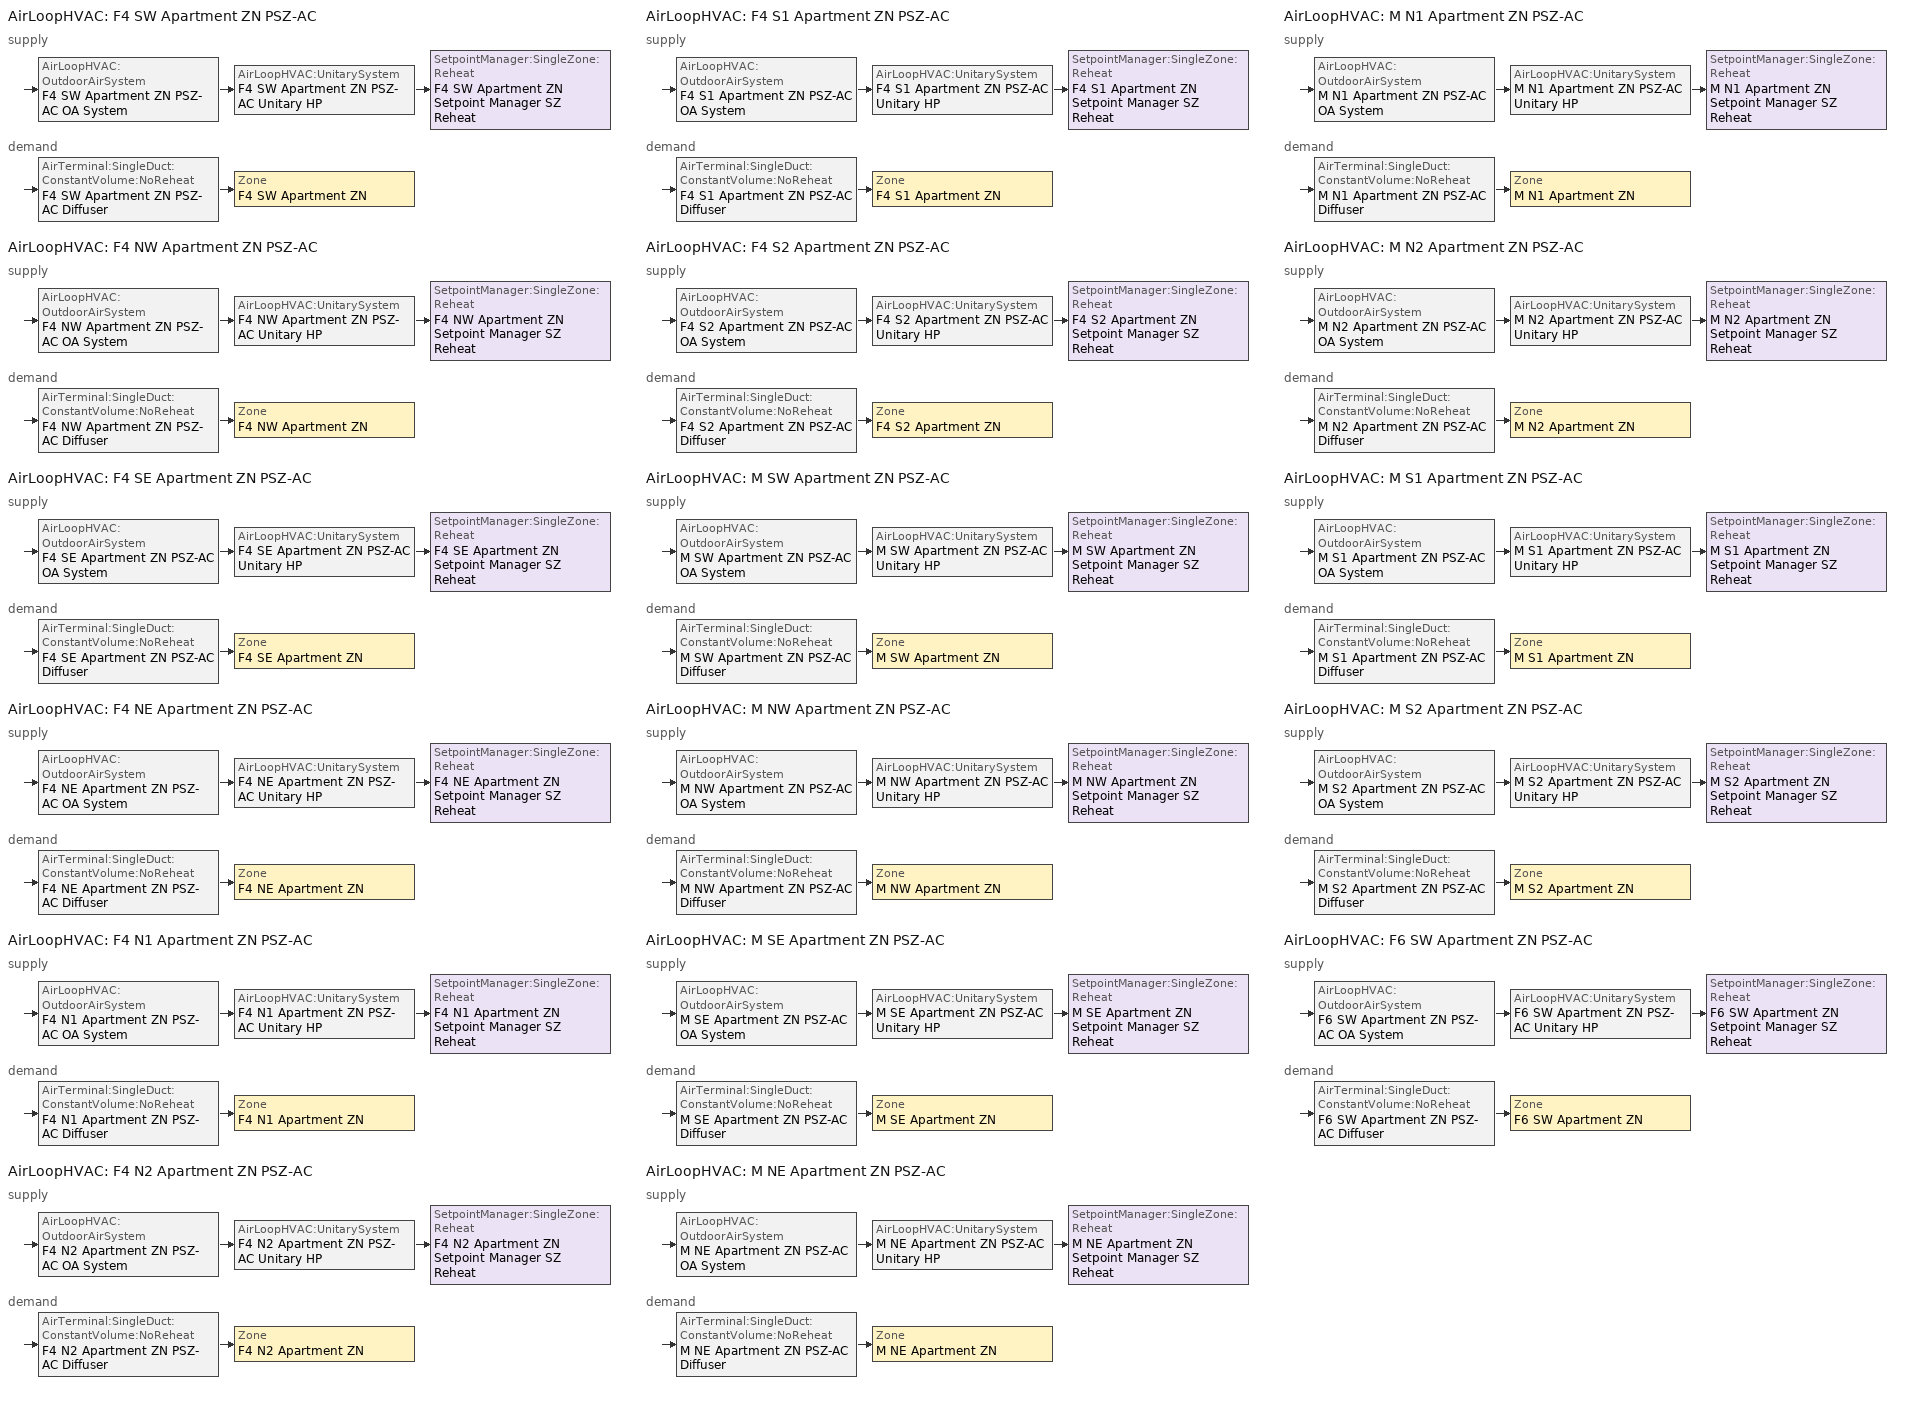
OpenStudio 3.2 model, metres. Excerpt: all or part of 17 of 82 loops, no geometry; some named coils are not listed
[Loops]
AirLoopHVAC 'F4 SW Apartment ZN PSZ-AC'
 supply: AirLoopHVAC:OutdoorAirSystem 'F4 SW Apartment ZN PSZ-AC OA System' > AirLoopHVAC:UnitarySystem 'F4 SW Apartment ZN PSZ-AC Unitary HP' > SetpointManager:SingleZone:Reheat 'F4 SW Apartment ZN Setpoint Manager SZ Reheat'
 demand: AirTerminal:SingleDuct:ConstantVolume:NoReheat 'F4 SW Apartment ZN PSZ-AC Diffuser' > Zone 'F4 SW Apartment ZN'
AirLoopHVAC 'F4 NW Apartment ZN PSZ-AC'
 supply: AirLoopHVAC:OutdoorAirSystem 'F4 NW Apartment ZN PSZ-AC OA System' > AirLoopHVAC:UnitarySystem 'F4 NW Apartment ZN PSZ-AC Unitary HP' > SetpointManager:SingleZone:Reheat 'F4 NW Apartment ZN Setpoint Manager SZ Reheat'
 demand: AirTerminal:SingleDuct:ConstantVolume:NoReheat 'F4 NW Apartment ZN PSZ-AC Diffuser' > Zone 'F4 NW Apartment ZN'
AirLoopHVAC 'F4 SE Apartment ZN PSZ-AC'
 supply: AirLoopHVAC:OutdoorAirSystem 'F4 SE Apartment ZN PSZ-AC OA System' > AirLoopHVAC:UnitarySystem 'F4 SE Apartment ZN PSZ-AC Unitary HP' > SetpointManager:SingleZone:Reheat 'F4 SE Apartment ZN Setpoint Manager SZ Reheat'
 demand: AirTerminal:SingleDuct:ConstantVolume:NoReheat 'F4 SE Apartment ZN PSZ-AC Diffuser' > Zone 'F4 SE Apartment ZN'
AirLoopHVAC 'F4 NE Apartment ZN PSZ-AC'
 supply: AirLoopHVAC:OutdoorAirSystem 'F4 NE Apartment ZN PSZ-AC OA System' > AirLoopHVAC:UnitarySystem 'F4 NE Apartment ZN PSZ-AC Unitary HP' > SetpointManager:SingleZone:Reheat 'F4 NE Apartment ZN Setpoint Manager SZ Reheat'
 demand: AirTerminal:SingleDuct:ConstantVolume:NoReheat 'F4 NE Apartment ZN PSZ-AC Diffuser' > Zone 'F4 NE Apartment ZN'
AirLoopHVAC 'F4 N1 Apartment ZN PSZ-AC'
 supply: AirLoopHVAC:OutdoorAirSystem 'F4 N1 Apartment ZN PSZ-AC OA System' > AirLoopHVAC:UnitarySystem 'F4 N1 Apartment ZN PSZ-AC Unitary HP' > SetpointManager:SingleZone:Reheat 'F4 N1 Apartment ZN Setpoint Manager SZ Reheat'
 demand: AirTerminal:SingleDuct:ConstantVolume:NoReheat 'F4 N1 Apartment ZN PSZ-AC Diffuser' > Zone 'F4 N1 Apartment ZN'
AirLoopHVAC 'F4 N2 Apartment ZN PSZ-AC'
 supply: AirLoopHVAC:OutdoorAirSystem 'F4 N2 Apartment ZN PSZ-AC OA System' > AirLoopHVAC:UnitarySystem 'F4 N2 Apartment ZN PSZ-AC Unitary HP' > SetpointManager:SingleZone:Reheat 'F4 N2 Apartment ZN Setpoint Manager SZ Reheat'
 demand: AirTerminal:SingleDuct:ConstantVolume:NoReheat 'F4 N2 Apartment ZN PSZ-AC Diffuser' > Zone 'F4 N2 Apartment ZN'
AirLoopHVAC 'F4 S1 Apartment ZN PSZ-AC'
 supply: AirLoopHVAC:OutdoorAirSystem 'F4 S1 Apartment ZN PSZ-AC OA System' > AirLoopHVAC:UnitarySystem 'F4 S1 Apartment ZN PSZ-AC Unitary HP' > SetpointManager:SingleZone:Reheat 'F4 S1 Apartment ZN Setpoint Manager SZ Reheat'
 demand: AirTerminal:SingleDuct:ConstantVolume:NoReheat 'F4 S1 Apartment ZN PSZ-AC Diffuser' > Zone 'F4 S1 Apartment ZN'
AirLoopHVAC 'F4 S2 Apartment ZN PSZ-AC'
 supply: AirLoopHVAC:OutdoorAirSystem 'F4 S2 Apartment ZN PSZ-AC OA System' > AirLoopHVAC:UnitarySystem 'F4 S2 Apartment ZN PSZ-AC Unitary HP' > SetpointManager:SingleZone:Reheat 'F4 S2 Apartment ZN Setpoint Manager SZ Reheat'
 demand: AirTerminal:SingleDuct:ConstantVolume:NoReheat 'F4 S2 Apartment ZN PSZ-AC Diffuser' > Zone 'F4 S2 Apartment ZN'
AirLoopHVAC 'M SW Apartment ZN PSZ-AC'
 supply: AirLoopHVAC:OutdoorAirSystem 'M SW Apartment ZN PSZ-AC OA System' > AirLoopHVAC:UnitarySystem 'M SW Apartment ZN PSZ-AC Unitary HP' > SetpointManager:SingleZone:Reheat 'M SW Apartment ZN Setpoint Manager SZ Reheat'
 demand: AirTerminal:SingleDuct:ConstantVolume:NoReheat 'M SW Apartment ZN PSZ-AC Diffuser' > Zone 'M SW Apartment ZN'
AirLoopHVAC 'M NW Apartment ZN PSZ-AC'
 supply: AirLoopHVAC:OutdoorAirSystem 'M NW Apartment ZN PSZ-AC OA System' > AirLoopHVAC:UnitarySystem 'M NW Apartment ZN PSZ-AC Unitary HP' > SetpointManager:SingleZone:Reheat 'M NW Apartment ZN Setpoint Manager SZ Reheat'
 demand: AirTerminal:SingleDuct:ConstantVolume:NoReheat 'M NW Apartment ZN PSZ-AC Diffuser' > Zone 'M NW Apartment ZN'
AirLoopHVAC 'M SE Apartment ZN PSZ-AC'
 supply: AirLoopHVAC:OutdoorAirSystem 'M SE Apartment ZN PSZ-AC OA System' > AirLoopHVAC:UnitarySystem 'M SE Apartment ZN PSZ-AC Unitary HP' > SetpointManager:SingleZone:Reheat 'M SE Apartment ZN Setpoint Manager SZ Reheat'
 demand: AirTerminal:SingleDuct:ConstantVolume:NoReheat 'M SE Apartment ZN PSZ-AC Diffuser' > Zone 'M SE Apartment ZN'
AirLoopHVAC 'M NE Apartment ZN PSZ-AC'
 supply: AirLoopHVAC:OutdoorAirSystem 'M NE Apartment ZN PSZ-AC OA System' > AirLoopHVAC:UnitarySystem 'M NE Apartment ZN PSZ-AC Unitary HP' > SetpointManager:SingleZone:Reheat 'M NE Apartment ZN Setpoint Manager SZ Reheat'
 demand: AirTerminal:SingleDuct:ConstantVolume:NoReheat 'M NE Apartment ZN PSZ-AC Diffuser' > Zone 'M NE Apartment ZN'
AirLoopHVAC 'M N1 Apartment ZN PSZ-AC'
 supply: AirLoopHVAC:OutdoorAirSystem 'M N1 Apartment ZN PSZ-AC OA System' > AirLoopHVAC:UnitarySystem 'M N1 Apartment ZN PSZ-AC Unitary HP' > SetpointManager:SingleZone:Reheat 'M N1 Apartment ZN Setpoint Manager SZ Reheat'
 demand: AirTerminal:SingleDuct:ConstantVolume:NoReheat 'M N1 Apartment ZN PSZ-AC Diffuser' > Zone 'M N1 Apartment ZN'
AirLoopHVAC 'M N2 Apartment ZN PSZ-AC'
 supply: AirLoopHVAC:OutdoorAirSystem 'M N2 Apartment ZN PSZ-AC OA System' > AirLoopHVAC:UnitarySystem 'M N2 Apartment ZN PSZ-AC Unitary HP' > SetpointManager:SingleZone:Reheat 'M N2 Apartment ZN Setpoint Manager SZ Reheat'
 demand: AirTerminal:SingleDuct:ConstantVolume:NoReheat 'M N2 Apartment ZN PSZ-AC Diffuser' > Zone 'M N2 Apartment ZN'
AirLoopHVAC 'M S1 Apartment ZN PSZ-AC'
 supply: AirLoopHVAC:OutdoorAirSystem 'M S1 Apartment ZN PSZ-AC OA System' > AirLoopHVAC:UnitarySystem 'M S1 Apartment ZN PSZ-AC Unitary HP' > SetpointManager:SingleZone:Reheat 'M S1 Apartment ZN Setpoint Manager SZ Reheat'
 demand: AirTerminal:SingleDuct:ConstantVolume:NoReheat 'M S1 Apartment ZN PSZ-AC Diffuser' > Zone 'M S1 Apartment ZN'
AirLoopHVAC 'M S2 Apartment ZN PSZ-AC'
 supply: AirLoopHVAC:OutdoorAirSystem 'M S2 Apartment ZN PSZ-AC OA System' > AirLoopHVAC:UnitarySystem 'M S2 Apartment ZN PSZ-AC Unitary HP' > SetpointManager:SingleZone:Reheat 'M S2 Apartment ZN Setpoint Manager SZ Reheat'
 demand: AirTerminal:SingleDuct:ConstantVolume:NoReheat 'M S2 Apartment ZN PSZ-AC Diffuser' > Zone 'M S2 Apartment ZN'
AirLoopHVAC 'F6 SW Apartment ZN PSZ-AC'
 supply: AirLoopHVAC:OutdoorAirSystem 'F6 SW Apartment ZN PSZ-AC OA System' > AirLoopHVAC:UnitarySystem 'F6 SW Apartment ZN PSZ-AC Unitary HP' > SetpointManager:SingleZone:Reheat 'F6 SW Apartment ZN Setpoint Manager SZ Reheat'
 demand: AirTerminal:SingleDuct:ConstantVolume:NoReheat 'F6 SW Apartment ZN PSZ-AC Diffuser' > Zone 'F6 SW Apartment ZN'
[Sizing:Zone] Zone Cooling Design Supply Air Temperature Input Method=SupplyAirTemperature; Zone Cooling Design Supply Air Temperature {C}=12.7778; Zone Cooling Design Supply Air Temperature Difference {deltaC}=11.11; Zone Heating Design Supply Air Temperature Input Method=SupplyAirTemperature; Zone Heating Design Supply Air Temperature {C}=50; Zone Heating Design Supply Air Temperature Difference {deltaC}=11.11; Zone Cooling Design Supply Air Humidity Ratio {kg-H2O/kg-air}=0.0085; Zone Heating Design Supply Air Humidity Ratio {kg-H2O/kg-air}=0.008; Cooling Design Air Flow Method=DesignDay; Heating Design Air Flow Method=DesignDay; Account for Dedicated Outdoor Air System=No; Dedicated Outdoor Air System Control Strategy=NeutralSupplyAir; Dedicated Outdoor Air Low Setpoint Temperature for Design {C}=autosize; Dedicated Outdoor Air High Setpoint Temperature for Design {C}=autosize
F4 N1 Apartment ZN; F4 N2 Apartment ZN; F4 NE Apartment ZN; F4 NW Apartment ZN; F4 S1 Apartment ZN; F4 S2 Apartment ZN; F4 SE Apartment ZN; F4 SW Apartment ZN; F6 SW Apartment ZN; M N1 Apartment ZN; M N2 Apartment ZN; M NE Apartment ZN; M NW Apartment ZN; M S1 Apartment ZN; M S2 Apartment ZN; M SE Apartment ZN; M SW Apartment ZN
[Zone equipment]
F4 N1 Apartment ZN: F4 N1 Apartment ZN PSZ-AC Diffuser, F4 N1 Apartment ZN ERV
F4 N2 Apartment ZN: F4 N2 Apartment ZN PSZ-AC Diffuser, F4 N2 Apartment ZN ERV
F4 NE Apartment ZN: F4 NE Apartment ZN PSZ-AC Diffuser, F4 NE Apartment ZN ERV
F4 NW Apartment ZN: F4 NW Apartment ZN PSZ-AC Diffuser, F4 NW Apartment ZN ERV
F4 S1 Apartment ZN: F4 S1 Apartment ZN PSZ-AC Diffuser, F4 S1 Apartment ZN ERV
F4 S2 Apartment ZN: F4 S2 Apartment ZN PSZ-AC Diffuser, F4 S2 Apartment ZN ERV
F4 SE Apartment ZN: F4 SE Apartment ZN PSZ-AC Diffuser, F4 SE Apartment ZN ERV
F4 SW Apartment ZN: F4 SW Apartment ZN PSZ-AC Diffuser, F4 SW Apartment ZN ERV
F6 SW Apartment ZN: F6 SW Apartment ZN PSZ-AC Diffuser, F6 SW Apartment ZN ERV
M N1 Apartment ZN: M N1 Apartment ZN PSZ-AC Diffuser, M N1 Apartment ZN ERV
M N2 Apartment ZN: M N2 Apartment ZN PSZ-AC Diffuser, M N2 Apartment ZN ERV
M NE Apartment ZN: M NE Apartment ZN PSZ-AC Diffuser, M NE Apartment ZN ERV
M NW Apartment ZN: M NW Apartment ZN PSZ-AC Diffuser, M NW Apartment ZN ERV
M S1 Apartment ZN: M S1 Apartment ZN PSZ-AC Diffuser, M S1 Apartment ZN ERV
M S2 Apartment ZN: M S2 Apartment ZN PSZ-AC Diffuser, M S2 Apartment ZN ERV
M SE Apartment ZN: M SE Apartment ZN PSZ-AC Diffuser, M SE Apartment ZN ERV
M SW Apartment ZN: M SW Apartment ZN PSZ-AC Diffuser, M SW Apartment ZN ERV
[AirLoopHVAC] Availability Schedule=Always On; Design Supply Air Flow Rate {m3/s}=autosize; Design Return Air Flow Fraction of Supply Air Flow=1
F4 SW Apartment ZN PSZ-AC; F4 NW Apartment ZN PSZ-AC; F4 SE Apartment ZN PSZ-AC; F4 NE Apartment ZN PSZ-AC; F4 N1 Apartment ZN PSZ-AC; F4 N2 Apartment ZN PSZ-AC; F4 S1 Apartment ZN PSZ-AC; F4 S2 Apartment ZN PSZ-AC; M SW Apartment ZN PSZ-AC; M NW Apartment ZN PSZ-AC; M SE Apartment ZN PSZ-AC; M NE Apartment ZN PSZ-AC; M N1 Apartment ZN PSZ-AC; M N2 Apartment ZN PSZ-AC; M S1 Apartment ZN PSZ-AC; M S2 Apartment ZN PSZ-AC; F6 SW Apartment ZN PSZ-AC
[Sizing:System] Type of Load to Size On=Sensible; Design Outdoor Air Flow Rate {m3/s}=Autosize; Central Heating Maximum System Air Flow Ratio=1; Preheat Design Temperature {C}=7.22222; Preheat Design Humidity Ratio {kg-H2O/kg-Air}=0.008; Precool Design Temperature {C}=12.7778; Precool Design Humidity Ratio {kg-H2O/kg-Air}=0.008; Central Cooling Design Supply Air Temperature {C}=12.7778; Central Heating Design Supply Air Temperature {C}=50; Sizing Option=Coincident; 100% Outdoor Air in Cooling=No; 100% Outdoor Air in Heating=No; Central Cooling Design Supply Air Humidity Ratio {kg-H2O/kg-Air}=0.0085; Central Heating Design Supply Air Humidity Ratio {kg-H2O/kg-Air}=0.008; Cooling Design Air Flow Method=DesignDay; Cooling Design Air Flow Rate {m3/s}=0; Heating Design Air Flow Method=DesignDay; Heating Design Air Flow Rate {m3/s}=0; System Outdoor Air Method=ZoneSum; Zone Maximum Outdoor Air Fraction=1; Cooling Supply Air Flow Rate Per Floor Area {m3/s-m2}=0.00996765; Cooling Fraction of Autosized Cooling Supply Air Flow Rate=1; Cooling Supply Air Flow Rate Per Unit Cooling Capacity {m3/s-W}=3.94755e-05; Heating Supply Air Flow Rate Per Floor Area {m3/s-m2}=0.00996765; Heating Fraction of Autosized Heating Supply Air Flow Rate=1; Heating Fraction of Autosized Cooling Supply Air Flow Rate=1; Heating Supply Air Flow Rate Per Unit Heating Capacity {m3/s-W}=3.15882e-05; Cooling Design Capacity Method=CoolingDesignCapacity; Cooling Design Capacity {W}=autosize; Cooling Design Capacity Per Floor Area {W/m2}=234.7; Fraction of Autosized Cooling Design Capacity=1; Heating Design Capacity Method=HeatingDesignCapacity; Heating Design Capacity {W}=autosize; Heating Design Capacity Per Floor Area {W/m2}=157; Fraction of Autosized Heating Design Capacity=1; Central Cooling Capacity Control Method=OnOff
F4 SW Apartment ZN PSZ-AC; F4 NW Apartment ZN PSZ-AC; F4 SE Apartment ZN PSZ-AC; F4 NE Apartment ZN PSZ-AC; F4 N1 Apartment ZN PSZ-AC; F4 N2 Apartment ZN PSZ-AC; F4 S1 Apartment ZN PSZ-AC; F4 S2 Apartment ZN PSZ-AC; M SW Apartment ZN PSZ-AC; M NW Apartment ZN PSZ-AC; M SE Apartment ZN PSZ-AC; M NE Apartment ZN PSZ-AC; M N1 Apartment ZN PSZ-AC; M N2 Apartment ZN PSZ-AC; M S1 Apartment ZN PSZ-AC; M S2 Apartment ZN PSZ-AC; F6 SW Apartment ZN PSZ-AC
[SetpointManager:SingleZone:Reheat] Minimum Supply Air Temperature {C}=12.7778; Maximum Supply Air Temperature {C}=50
Name | Control Zone | Setpoint Node or NodeList
F4 SW Apartment ZN Setpoint Manager SZ Reheat | F4 SW Apartment ZN | F4 SW Apartment ZN PSZ-AC Supply Outlet Node
F4 NW Apartment ZN Setpoint Manager SZ Reheat | F4 NW Apartment ZN | F4 NW Apartment ZN PSZ-AC Supply Outlet Node
F4 SE Apartment ZN Setpoint Manager SZ Reheat | F4 SE Apartment ZN | F4 SE Apartment ZN PSZ-AC Supply Outlet Node
F4 NE Apartment ZN Setpoint Manager SZ Reheat | F4 NE Apartment ZN | F4 NE Apartment ZN PSZ-AC Supply Outlet Node
F4 N1 Apartment ZN Setpoint Manager SZ Reheat | F4 N1 Apartment ZN | F4 N1 Apartment ZN PSZ-AC Supply Outlet Node
F4 N2 Apartment ZN Setpoint Manager SZ Reheat | F4 N2 Apartment ZN | F4 N2 Apartment ZN PSZ-AC Supply Outlet Node
F4 S1 Apartment ZN Setpoint Manager SZ Reheat | F4 S1 Apartment ZN | F4 S1 Apartment ZN PSZ-AC Supply Outlet Node
F4 S2 Apartment ZN Setpoint Manager SZ Reheat | F4 S2 Apartment ZN | F4 S2 Apartment ZN PSZ-AC Supply Outlet Node
M SW Apartment ZN Setpoint Manager SZ Reheat | M SW Apartment ZN | M SW Apartment ZN PSZ-AC Supply Outlet Node
M NW Apartment ZN Setpoint Manager SZ Reheat | M NW Apartment ZN | M NW Apartment ZN PSZ-AC Supply Outlet Node
M SE Apartment ZN Setpoint Manager SZ Reheat | M SE Apartment ZN | M SE Apartment ZN PSZ-AC Supply Outlet Node
M NE Apartment ZN Setpoint Manager SZ Reheat | M NE Apartment ZN | M NE Apartment ZN PSZ-AC Supply Outlet Node
M N1 Apartment ZN Setpoint Manager SZ Reheat | M N1 Apartment ZN | M N1 Apartment ZN PSZ-AC Supply Outlet Node
M N2 Apartment ZN Setpoint Manager SZ Reheat | M N2 Apartment ZN | M N2 Apartment ZN PSZ-AC Supply Outlet Node
M S1 Apartment ZN Setpoint Manager SZ Reheat | M S1 Apartment ZN | M S1 Apartment ZN PSZ-AC Supply Outlet Node
M S2 Apartment ZN Setpoint Manager SZ Reheat | M S2 Apartment ZN | M S2 Apartment ZN PSZ-AC Supply Outlet Node
F6 SW Apartment ZN Setpoint Manager SZ Reheat | F6 SW Apartment ZN | F6 SW Apartment ZN PSZ-AC Supply Outlet Node
[Coil:Heating:Electric] Availability Schedule=Always On Discrete; Efficiency=1
F4 SW Apartment ZN PSZ-AC Electric Backup Htg Coil; F4 NW Apartment ZN PSZ-AC Electric Backup Htg Coil; F4 SE Apartment ZN PSZ-AC Electric Backup Htg Coil; F4 NE Apartment ZN PSZ-AC Electric Backup Htg Coil; F4 N1 Apartment ZN PSZ-AC Electric Backup Htg Coil; F4 N2 Apartment ZN PSZ-AC Electric Backup Htg Coil; F4 S1 Apartment ZN PSZ-AC Electric Backup Htg Coil; F4 S2 Apartment ZN PSZ-AC Electric Backup Htg Coil; M SW Apartment ZN PSZ-AC Electric Backup Htg Coil; M NW Apartment ZN PSZ-AC Electric Backup Htg Coil; M SE Apartment ZN PSZ-AC Electric Backup Htg Coil; M NE Apartment ZN PSZ-AC Electric Backup Htg Coil; M N1 Apartment ZN PSZ-AC Electric Backup Htg Coil; M N2 Apartment ZN PSZ-AC Electric Backup Htg Coil; M S1 Apartment ZN PSZ-AC Electric Backup Htg Coil; M S2 Apartment ZN PSZ-AC Electric Backup Htg Coil; F6 SW Apartment ZN PSZ-AC Electric Backup Htg Coil
[Fan:OnOff] Availability Schedule=Always On Discrete; Maximum Flow Rate {m3/s}=autosize; Motor In Airstream Fraction=1
Name | Fan Total Efficiency | Pressure Rise {Pa} | Motor Efficiency | Fan Power Ratio Function of Speed Ratio Curve | Fan Efficiency Ratio Function of Speed Ratio Curve
F4 SW Apartment ZN PSZ-AC Fan | 0.53625 | 622.722 | 0.825 | Fan On Off Power Curve 23 | Fan On Off Efficiency Curve 23
F4 NW Apartment ZN PSZ-AC Fan | 0.53625 | 622.722 | 0.825 | Fan On Off Power Curve 24 | Fan On Off Efficiency Curve 24
F4 SE Apartment ZN PSZ-AC Fan | 0.53625 | 622.722 | 0.825 | Fan On Off Power Curve 25 | Fan On Off Efficiency Curve 25
F4 NE Apartment ZN PSZ-AC Fan | 0.53625 | 622.722 | 0.825 | Fan On Off Power Curve 26 | Fan On Off Efficiency Curve 26
F4 N1 Apartment ZN PSZ-AC Fan | 0.53625 | 622.722 | 0.825 | Fan On Off Power Curve 27 | Fan On Off Efficiency Curve 27
F4 N2 Apartment ZN PSZ-AC Fan | 0.53625 | 622.722 | 0.825 | Fan On Off Power Curve 28 | Fan On Off Efficiency Curve 28
F4 S1 Apartment ZN PSZ-AC Fan | 0.53625 | 622.722 | 0.825 | Fan On Off Power Curve 29 | Fan On Off Efficiency Curve 29
F4 S2 Apartment ZN PSZ-AC Fan | 0.53625 | 622.722 | 0.825 | Fan On Off Power Curve 30 | Fan On Off Efficiency Curve 30
M SW Apartment ZN PSZ-AC Fan | 0.53625 | 622.722 | 0.825 | Fan On Off Power Curve 31 | Fan On Off Efficiency Curve 31
M NW Apartment ZN PSZ-AC Fan | 0.53625 | 622.722 | 0.825 | Fan On Off Power Curve 32 | Fan On Off Efficiency Curve 32
M SE Apartment ZN PSZ-AC Fan | 0.53625 | 622.722 | 0.825 | Fan On Off Power Curve 33 | Fan On Off Efficiency Curve 33
M NE Apartment ZN PSZ-AC Fan | 0.53625 | 622.722 | 0.825 | Fan On Off Power Curve 34 | Fan On Off Efficiency Curve 34
M N1 Apartment ZN PSZ-AC Fan | 0.53625 | 622.722 | 0.825 | Fan On Off Power Curve 35 | Fan On Off Efficiency Curve 35
M N2 Apartment ZN PSZ-AC Fan | 0.53625 | 622.722 | 0.825 | Fan On Off Power Curve 36 | Fan On Off Efficiency Curve 36
M S1 Apartment ZN PSZ-AC Fan | 0.53625 | 622.722 | 0.825 | Fan On Off Power Curve 37 | Fan On Off Efficiency Curve 37
M S2 Apartment ZN PSZ-AC Fan | 0.53625 | 622.722 | 0.825 | Fan On Off Power Curve 38 | Fan On Off Efficiency Curve 38
F6 SW Apartment ZN PSZ-AC Fan | 0.53625 | 622.722 | 0.825 | Fan On Off Power Curve 39 | Fan On Off Efficiency Curve 39
M NE Apartment ZN ERV Supply Fan | 0.303158 | 270.648 | 0.48 | Fan On Off Power Curve 82 | Fan On Off Efficiency Curve 82
M NE Apartment ZN ERV Exhaust Fan | 0.303158 | 270.648 | 0.48 | Fan On Off Power Curve 83 | Fan On Off Efficiency Curve 83
M SE Apartment ZN ERV Supply Fan | 0.303158 | 270.648 | 0.48 | Fan On Off Power Curve 88 | Fan On Off Efficiency Curve 88
M SE Apartment ZN ERV Exhaust Fan | 0.303158 | 270.648 | 0.48 | Fan On Off Power Curve 89 | Fan On Off Efficiency Curve 89
M SW Apartment ZN ERV Supply Fan | 0.303158 | 270.648 | 0.48 | Fan On Off Power Curve 92 | Fan On Off Efficiency Curve 92
M SW Apartment ZN ERV Exhaust Fan | 0.303158 | 270.648 | 0.48 | Fan On Off Power Curve 93 | Fan On Off Efficiency Curve 93
F4 S2 Apartment ZN ERV Supply Fan | 0.303158 | 270.648 | 0.48 | Fan On Off Power Curve 94 | Fan On Off Efficiency Curve 94
F4 S2 Apartment ZN ERV Exhaust Fan | 0.303158 | 270.648 | 0.48 | Fan On Off Power Curve 95 | Fan On Off Efficiency Curve 95
F4 N2 Apartment ZN ERV Supply Fan | 0.303158 | 270.648 | 0.48 | Fan On Off Power Curve 96 | Fan On Off Efficiency Curve 96
F4 N2 Apartment ZN ERV Exhaust Fan | 0.303158 | 270.648 | 0.48 | Fan On Off Power Curve 97 | Fan On Off Efficiency Curve 97
F4 N1 Apartment ZN ERV Supply Fan | 0.303158 | 270.648 | 0.48 | Fan On Off Power Curve 98 | Fan On Off Efficiency Curve 98
F4 N1 Apartment ZN ERV Exhaust Fan | 0.303158 | 270.648 | 0.48 | Fan On Off Power Curve 99 | Fan On Off Efficiency Curve 99
F4 SW Apartment ZN ERV Supply Fan | 0.303158 | 270.648 | 0.48 | Fan On Off Power Curve 102 | Fan On Off Efficiency Curve 102
F4 SW Apartment ZN ERV Exhaust Fan | 0.303158 | 270.648 | 0.48 | Fan On Off Power Curve 103 | Fan On Off Efficiency Curve 103
F4 NE Apartment ZN ERV Supply Fan | 0.303158 | 270.648 | 0.48 | Fan On Off Power Curve 106 | Fan On Off Efficiency Curve 106
F4 NE Apartment ZN ERV Exhaust Fan | 0.303158 | 270.648 | 0.48 | Fan On Off Power Curve 107 | Fan On Off Efficiency Curve 107
M NW Apartment ZN ERV Supply Fan | 0.303158 | 270.648 | 0.48 | Fan On Off Power Curve 116 | Fan On Off Efficiency Curve 116
M NW Apartment ZN ERV Exhaust Fan | 0.303158 | 270.648 | 0.48 | Fan On Off Power Curve 117 | Fan On Off Efficiency Curve 117
F4 NW Apartment ZN ERV Supply Fan | 0.303158 | 270.648 | 0.48 | Fan On Off Power Curve 134 | Fan On Off Efficiency Curve 134
F4 NW Apartment ZN ERV Exhaust Fan | 0.303158 | 270.648 | 0.48 | Fan On Off Power Curve 135 | Fan On Off Efficiency Curve 135
F4 S1 Apartment ZN ERV Supply Fan | 0.303158 | 270.648 | 0.48 | Fan On Off Power Curve 140 | Fan On Off Efficiency Curve 140
F4 S1 Apartment ZN ERV Exhaust Fan | 0.303158 | 270.648 | 0.48 | Fan On Off Power Curve 141 | Fan On Off Efficiency Curve 141
F6 SW Apartment ZN ERV Supply Fan | 0.303158 | 270.648 | 0.48 | Fan On Off Power Curve 150 | Fan On Off Efficiency Curve 150
F6 SW Apartment ZN ERV Exhaust Fan | 0.303158 | 270.648 | 0.48 | Fan On Off Power Curve 151 | Fan On Off Efficiency Curve 151
F4 SE Apartment ZN ERV Supply Fan | 0.303158 | 270.648 | 0.48 | Fan On Off Power Curve 168 | Fan On Off Efficiency Curve 168
F4 SE Apartment ZN ERV Exhaust Fan | 0.303158 | 270.648 | 0.48 | Fan On Off Power Curve 169 | Fan On Off Efficiency Curve 169
M N2 Apartment ZN ERV Supply Fan | 0.303158 | 270.648 | 0.48 | Fan On Off Power Curve 178 | Fan On Off Efficiency Curve 178
M N2 Apartment ZN ERV Exhaust Fan | 0.303158 | 270.648 | 0.48 | Fan On Off Power Curve 179 | Fan On Off Efficiency Curve 179
M N1 Apartment ZN ERV Supply Fan | 0.303158 | 270.648 | 0.48 | Fan On Off Power Curve 184 | Fan On Off Efficiency Curve 184
M N1 Apartment ZN ERV Exhaust Fan | 0.303158 | 270.648 | 0.48 | Fan On Off Power Curve 185 | Fan On Off Efficiency Curve 185
M S1 Apartment ZN ERV Supply Fan | 0.303158 | 270.648 | 0.48 | Fan On Off Power Curve 190 | Fan On Off Efficiency Curve 190
M S1 Apartment ZN ERV Exhaust Fan | 0.303158 | 270.648 | 0.48 | Fan On Off Power Curve 191 | Fan On Off Efficiency Curve 191
M S2 Apartment ZN ERV Supply Fan | 0.303158 | 270.648 | 0.48 | Fan On Off Power Curve 196 | Fan On Off Efficiency Curve 196
M S2 Apartment ZN ERV Exhaust Fan | 0.303158 | 270.648 | 0.48 | Fan On Off Power Curve 197 | Fan On Off Efficiency Curve 197
[AirLoopHVAC:UnitarySystem] Control Type=Load; Dehumidification Control Type=None; Availability Schedule=Always On; Fan Placement=BlowThrough; Supply Air Fan Operating Mode Schedule=Always Off Discrete; DX Heating Coil Sizing Ratio=1; Use DOAS DX Cooling Coil=No; DOAS DX Cooling Coil Leaving Minimum Air Temperature {C}=2; Latent Load Control=SensibleOnlyLoadControl; Supply Air Flow Rate Method During Cooling Operation=SupplyAirFlowRate; Supply Air Flow Rate During Cooling Operation {m3/s}=Autosize; Supply Air Flow Rate Method During Heating Operation=SupplyAirFlowRate; Supply Air Flow Rate During Heating Operation {m3/s}=Autosize; Supply Air Flow Rate Method When No Cooling or Heating is Required=SupplyAirFlowRate; Supply Air Flow Rate When No Cooling or Heating is Required {m3/s}=Autosize; Maximum Supply Air Temperature {C}=50; Maximum Outdoor Dry-Bulb Temperature for Supplemental Heater Operation {C}=4.44444; Maximum Cycling Rate {cycles/hr}=2.5; Heat Pump Time Constant {s}=60; Fraction of On-Cycle Power Use=0.01; Heat Pump Fan Delay Time {s}=60; Ancilliary On-Cycle Electric Power {W}=0; Ancilliary Off-Cycle Electric Power {W}=0
Name | Controlling Zone or Thermostat Location | Supply Fan | Heating Coil | Cooling Coil | Supplemental Heating Coil
F4 SW Apartment ZN PSZ-AC Unitary HP | F4 SW Apartment ZN | F4 SW Apartment ZN PSZ-AC Fan | F4 SW Apartment ZN PSZ-AC Water-to-Air HP Htg Coil 17 Clg kBtu/hr 4.3COPH | F4 SW Apartment ZN PSZ-AC Water-to-Air HP Clg Coil 17kBtu/hr 12.2EER | F4 SW Apartment ZN PSZ-AC Electric Backup Htg Coil
F4 NW Apartment ZN PSZ-AC Unitary HP | F4 NW Apartment ZN | F4 NW Apartment ZN PSZ-AC Fan | F4 NW Apartment ZN PSZ-AC Water-to-Air HP Htg Coil 16 Clg kBtu/hr 4.3COPH | F4 NW Apartment ZN PSZ-AC Water-to-Air HP Clg Coil 16kBtu/hr 12.2EER | F4 NW Apartment ZN PSZ-AC Electric Backup Htg Coil
F4 SE Apartment ZN PSZ-AC Unitary HP | F4 SE Apartment ZN | F4 SE Apartment ZN PSZ-AC Fan | F4 SE Apartment ZN PSZ-AC Water-to-Air HP Htg Coil 15 Clg kBtu/hr 4.3COPH | F4 SE Apartment ZN PSZ-AC Water-to-Air HP Clg Coil 15kBtu/hr 12.2EER | F4 SE Apartment ZN PSZ-AC Electric Backup Htg Coil
F4 NE Apartment ZN PSZ-AC Unitary HP | F4 NE Apartment ZN | F4 NE Apartment ZN PSZ-AC Fan | F4 NE Apartment ZN PSZ-AC Water-to-Air HP Htg Coil 13 Clg kBtu/hr 4.3COPH | F4 NE Apartment ZN PSZ-AC Water-to-Air HP Clg Coil 13kBtu/hr 12.2EER | F4 NE Apartment ZN PSZ-AC Electric Backup Htg Coil
F4 N1 Apartment ZN PSZ-AC Unitary HP | F4 N1 Apartment ZN | F4 N1 Apartment ZN PSZ-AC Fan | F4 N1 Apartment ZN PSZ-AC Water-to-Air HP Htg Coil 10 Clg kBtu/hr 4.3COPH | F4 N1 Apartment ZN PSZ-AC Water-to-Air HP Clg Coil 10kBtu/hr 12.2EER | F4 N1 Apartment ZN PSZ-AC Electric Backup Htg Coil
F4 N2 Apartment ZN PSZ-AC Unitary HP | F4 N2 Apartment ZN | F4 N2 Apartment ZN PSZ-AC Fan | F4 N2 Apartment ZN PSZ-AC Water-to-Air HP Htg Coil 10 Clg kBtu/hr 4.3COPH | F4 N2 Apartment ZN PSZ-AC Water-to-Air HP Clg Coil 10kBtu/hr 12.2EER | F4 N2 Apartment ZN PSZ-AC Electric Backup Htg Coil
F4 S1 Apartment ZN PSZ-AC Unitary HP | F4 S1 Apartment ZN | F4 S1 Apartment ZN PSZ-AC Fan | F4 S1 Apartment ZN PSZ-AC Water-to-Air HP Htg Coil 11 Clg kBtu/hr 4.3COPH | F4 S1 Apartment ZN PSZ-AC Water-to-Air HP Clg Coil 11kBtu/hr 12.2EER | F4 S1 Apartment ZN PSZ-AC Electric Backup Htg Coil
F4 S2 Apartment ZN PSZ-AC Unitary HP | F4 S2 Apartment ZN | F4 S2 Apartment ZN PSZ-AC Fan | F4 S2 Apartment ZN PSZ-AC Water-to-Air HP Htg Coil 11 Clg kBtu/hr 4.3COPH | F4 S2 Apartment ZN PSZ-AC Water-to-Air HP Clg Coil 11kBtu/hr 12.2EER | F4 S2 Apartment ZN PSZ-AC Electric Backup Htg Coil
M SW Apartment ZN PSZ-AC Unitary HP | M SW Apartment ZN | M SW Apartment ZN PSZ-AC Fan | M SW Apartment ZN PSZ-AC Water-to-Air HP Htg Coil 17 Clg kBtu/hr 4.3COPH | M SW Apartment ZN PSZ-AC Water-to-Air HP Clg Coil 17kBtu/hr 12.2EER | M SW Apartment ZN PSZ-AC Electric Backup Htg Coil
M NW Apartment ZN PSZ-AC Unitary HP | M NW Apartment ZN | M NW Apartment ZN PSZ-AC Fan | M NW Apartment ZN PSZ-AC Water-to-Air HP Htg Coil 16 Clg kBtu/hr 4.3COPH | M NW Apartment ZN PSZ-AC Water-to-Air HP Clg Coil 16kBtu/hr 12.2EER | M NW Apartment ZN PSZ-AC Electric Backup Htg Coil
M SE Apartment ZN PSZ-AC Unitary HP | M SE Apartment ZN | M SE Apartment ZN PSZ-AC Fan | M SE Apartment ZN PSZ-AC Water-to-Air HP Htg Coil 15 Clg kBtu/hr 4.3COPH | M SE Apartment ZN PSZ-AC Water-to-Air HP Clg Coil 15kBtu/hr 12.2EER | M SE Apartment ZN PSZ-AC Electric Backup Htg Coil
M NE Apartment ZN PSZ-AC Unitary HP | M NE Apartment ZN | M NE Apartment ZN PSZ-AC Fan | M NE Apartment ZN PSZ-AC Water-to-Air HP Htg Coil 13 Clg kBtu/hr 4.3COPH | M NE Apartment ZN PSZ-AC Water-to-Air HP Clg Coil 13kBtu/hr 12.2EER | M NE Apartment ZN PSZ-AC Electric Backup Htg Coil
M N1 Apartment ZN PSZ-AC Unitary HP | M N1 Apartment ZN | M N1 Apartment ZN PSZ-AC Fan | M N1 Apartment ZN PSZ-AC Water-to-Air HP Htg Coil 10 Clg kBtu/hr 4.3COPH | M N1 Apartment ZN PSZ-AC Water-to-Air HP Clg Coil 10kBtu/hr 12.2EER | M N1 Apartment ZN PSZ-AC Electric Backup Htg Coil
M N2 Apartment ZN PSZ-AC Unitary HP | M N2 Apartment ZN | M N2 Apartment ZN PSZ-AC Fan | M N2 Apartment ZN PSZ-AC Water-to-Air HP Htg Coil 10 Clg kBtu/hr 4.3COPH | M N2 Apartment ZN PSZ-AC Water-to-Air HP Clg Coil 10kBtu/hr 12.2EER | M N2 Apartment ZN PSZ-AC Electric Backup Htg Coil
M S1 Apartment ZN PSZ-AC Unitary HP | M S1 Apartment ZN | M S1 Apartment ZN PSZ-AC Fan | M S1 Apartment ZN PSZ-AC Water-to-Air HP Htg Coil 12 Clg kBtu/hr 4.3COPH | M S1 Apartment ZN PSZ-AC Water-to-Air HP Clg Coil 12kBtu/hr 12.2EER | M S1 Apartment ZN PSZ-AC Electric Backup Htg Coil
M S2 Apartment ZN PSZ-AC Unitary HP | M S2 Apartment ZN | M S2 Apartment ZN PSZ-AC Fan | M S2 Apartment ZN PSZ-AC Water-to-Air HP Htg Coil 12 Clg kBtu/hr 4.3COPH | M S2 Apartment ZN PSZ-AC Water-to-Air HP Clg Coil 12kBtu/hr 12.2EER | M S2 Apartment ZN PSZ-AC Electric Backup Htg Coil
F6 SW Apartment ZN PSZ-AC Unitary HP | F6 SW Apartment ZN | F6 SW Apartment ZN PSZ-AC Fan | F6 SW Apartment ZN PSZ-AC Water-to-Air HP Htg Coil 17 Clg kBtu/hr 4.3COPH | F6 SW Apartment ZN PSZ-AC Water-to-Air HP Clg Coil 17kBtu/hr 12.2EER | F6 SW Apartment ZN PSZ-AC Electric Backup Htg Coil
[Controller:OutdoorAir] Minimum Outdoor Air Flow Rate {m3/s}=autosize; Maximum Outdoor Air Flow Rate {m3/s}=Autosize; Economizer Control Type=NoEconomizer; Economizer Control Action Type=ModulateFlow; Economizer Maximum Limit Dry-Bulb Temperature {C}=28; Economizer Maximum Limit Enthalpy {J/kg}=64000; Lockout Type=LockoutWithHeating; Minimum Limit Type=FixedMinimum; Minimum Outdoor Air Schedule=Always Off Discrete; High Humidity Control=No; Heat Recovery Bypass Control Type=BypassWhenOAFlowGreaterThanMinimum
Name | Controller Mechanical Ventilation
F4 SW Apartment ZN PSZ-AC OA System Controller | Controller Mechanical Ventilation 24
F4 NW Apartment ZN PSZ-AC OA System Controller | Controller Mechanical Ventilation 25
F4 SE Apartment ZN PSZ-AC OA System Controller | Controller Mechanical Ventilation 26
F4 NE Apartment ZN PSZ-AC OA System Controller | Controller Mechanical Ventilation 27
F4 N1 Apartment ZN PSZ-AC OA System Controller | Controller Mechanical Ventilation 28
F4 N2 Apartment ZN PSZ-AC OA System Controller | Controller Mechanical Ventilation 29
F4 S1 Apartment ZN PSZ-AC OA System Controller | Controller Mechanical Ventilation 30
F4 S2 Apartment ZN PSZ-AC OA System Controller | Controller Mechanical Ventilation 31
M SW Apartment ZN PSZ-AC OA System Controller | Controller Mechanical Ventilation 32
M NW Apartment ZN PSZ-AC OA System Controller | Controller Mechanical Ventilation 33
M SE Apartment ZN PSZ-AC OA System Controller | Controller Mechanical Ventilation 34
M NE Apartment ZN PSZ-AC OA System Controller | Controller Mechanical Ventilation 35
M N1 Apartment ZN PSZ-AC OA System Controller | Controller Mechanical Ventilation 36
M N2 Apartment ZN PSZ-AC OA System Controller | Controller Mechanical Ventilation 37
M S1 Apartment ZN PSZ-AC OA System Controller | Controller Mechanical Ventilation 38
M S2 Apartment ZN PSZ-AC OA System Controller | Controller Mechanical Ventilation 39
F6 SW Apartment ZN PSZ-AC OA System Controller | Controller Mechanical Ventilation 40
[Controller:MechanicalVentilation] Availability Schedule=Always On Discrete
Controller Mechanical Ventilation 24; Controller Mechanical Ventilation 25; Controller Mechanical Ventilation 26; Controller Mechanical Ventilation 27; Controller Mechanical Ventilation 28; Controller Mechanical Ventilation 29; Controller Mechanical Ventilation 30; Controller Mechanical Ventilation 31; Controller Mechanical Ventilation 32; Controller Mechanical Ventilation 33; Controller Mechanical Ventilation 34; Controller Mechanical Ventilation 35; Controller Mechanical Ventilation 36; Controller Mechanical Ventilation 37; Controller Mechanical Ventilation 38; Controller Mechanical Ventilation 39; Controller Mechanical Ventilation 40
[AirLoopHVAC:OutdoorAirSystem]
Name | Controller
F4 SW Apartment ZN PSZ-AC OA System | F4 SW Apartment ZN PSZ-AC OA System Controller
F4 NW Apartment ZN PSZ-AC OA System | F4 NW Apartment ZN PSZ-AC OA System Controller
F4 SE Apartment ZN PSZ-AC OA System | F4 SE Apartment ZN PSZ-AC OA System Controller
F4 NE Apartment ZN PSZ-AC OA System | F4 NE Apartment ZN PSZ-AC OA System Controller
F4 N1 Apartment ZN PSZ-AC OA System | F4 N1 Apartment ZN PSZ-AC OA System Controller
F4 N2 Apartment ZN PSZ-AC OA System | F4 N2 Apartment ZN PSZ-AC OA System Controller
F4 S1 Apartment ZN PSZ-AC OA System | F4 S1 Apartment ZN PSZ-AC OA System Controller
F4 S2 Apartment ZN PSZ-AC OA System | F4 S2 Apartment ZN PSZ-AC OA System Controller
M SW Apartment ZN PSZ-AC OA System | M SW Apartment ZN PSZ-AC OA System Controller
M NW Apartment ZN PSZ-AC OA System | M NW Apartment ZN PSZ-AC OA System Controller
M SE Apartment ZN PSZ-AC OA System | M SE Apartment ZN PSZ-AC OA System Controller
M NE Apartment ZN PSZ-AC OA System | M NE Apartment ZN PSZ-AC OA System Controller
M N1 Apartment ZN PSZ-AC OA System | M N1 Apartment ZN PSZ-AC OA System Controller
M N2 Apartment ZN PSZ-AC OA System | M N2 Apartment ZN PSZ-AC OA System Controller
M S1 Apartment ZN PSZ-AC OA System | M S1 Apartment ZN PSZ-AC OA System Controller
M S2 Apartment ZN PSZ-AC OA System | M S2 Apartment ZN PSZ-AC OA System Controller
F6 SW Apartment ZN PSZ-AC OA System | F6 SW Apartment ZN PSZ-AC OA System Controller
[AirTerminal:SingleDuct:ConstantVolume:NoReheat] Availability Schedule=Always On Discrete; Maximum Air Flow Rate {m3/s}=AutoSize
F4 SW Apartment ZN PSZ-AC Diffuser; F4 NW Apartment ZN PSZ-AC Diffuser; F4 SE Apartment ZN PSZ-AC Diffuser; F4 NE Apartment ZN PSZ-AC Diffuser; F4 N1 Apartment ZN PSZ-AC Diffuser; F4 N2 Apartment ZN PSZ-AC Diffuser; F4 S1 Apartment ZN PSZ-AC Diffuser; F4 S2 Apartment ZN PSZ-AC Diffuser; M SW Apartment ZN PSZ-AC Diffuser; M NW Apartment ZN PSZ-AC Diffuser; M SE Apartment ZN PSZ-AC Diffuser; M NE Apartment ZN PSZ-AC Diffuser; M N1 Apartment ZN PSZ-AC Diffuser; M N2 Apartment ZN PSZ-AC Diffuser; M S1 Apartment ZN PSZ-AC Diffuser; M S2 Apartment ZN PSZ-AC Diffuser; F6 SW Apartment ZN PSZ-AC Diffuser
[HeatExchanger:AirToAir:SensibleAndLatent] Availability Schedule=Always On - No Design Day; Nominal Supply Air Flow Rate {m3/s}=autosize; Sensible Effectiveness at 100% Heating Air Flow=0.666088; Latent Effectiveness at 100% Heating Air Flow=0.451; Sensible Effectiveness at 75% Heating Air Flow=0.699592; Latent Effectiveness at 75% Heating Air Flow=0.49743; Sensible Effectiveness at 100% Cooling Air Flow=0.661335; Latent Effectiveness at 100% Cooling Air Flow=0.406735; Sensible Effectiveness at 75% Cooling Air Flow=0.6946; Latent Effectiveness at 75% Cooling Air Flow=0.453916; Nominal Electric Power {W}=0; Supply Air Outlet Temperature Control=No; Heat Exchanger Type=Rotary; Frost Control Type=ExhaustOnly; Threshold Temperature {C}=-23.3; Initial Defrost Time Fraction=0.167; Rate of Defrost Time Fraction Increase {1/K}=1.44; Economizer Lockout=No
M NE Apartment ZN ERV HX; M SE Apartment ZN ERV HX; M SW Apartment ZN ERV HX; F4 S2 Apartment ZN ERV HX; F4 N2 Apartment ZN ERV HX; F4 N1 Apartment ZN ERV HX; F4 SW Apartment ZN ERV HX; F4 NE Apartment ZN ERV HX; M NW Apartment ZN ERV HX; F4 NW Apartment ZN ERV HX; F4 S1 Apartment ZN ERV HX; F6 SW Apartment ZN ERV HX; F4 SE Apartment ZN ERV HX; M N2 Apartment ZN ERV HX; M N1 Apartment ZN ERV HX; M S1 Apartment ZN ERV HX; M S2 Apartment ZN ERV HX
[ZoneHVAC:EnergyRecoveryVentilator:Controller] Exhaust Air Temperature Limit=NoExhaustAirTemperatureLimit; Exhaust Air Enthalpy Limit=NoExhaustAirEnthalpyLimit; High Humidity Control Flag=No; High Humidity Outdoor Air Flow Ratio=1; Control High Indoor Humidity Based on Outdoor Humidity Ratio=No
M NE Apartment ZN ERV Controller; M SE Apartment ZN ERV Controller; M SW Apartment ZN ERV Controller; F4 S2 Apartment ZN ERV Controller; F4 N2 Apartment ZN ERV Controller; F4 N1 Apartment ZN ERV Controller; F4 SW Apartment ZN ERV Controller; F4 NE Apartment ZN ERV Controller; M NW Apartment ZN ERV Controller; F4 NW Apartment ZN ERV Controller; F4 S1 Apartment ZN ERV Controller; F6 SW Apartment ZN ERV Controller; F4 SE Apartment ZN ERV Controller; M N2 Apartment ZN ERV Controller; M N1 Apartment ZN ERV Controller; M S1 Apartment ZN ERV Controller; M S2 Apartment ZN ERV Controller
[ZoneHVAC:EnergyRecoveryVentilator] Availability Schedule=Always On Discrete; Supply Air Flow Rate {m3/s}=autosize; Exhaust Air Flow Rate {m3/s}=autosize; Ventilation Rate per Unit Floor Area {m3/s-m2}=0.000294102; Ventilation Rate per Occupant {m3/s-person}=0
Name | Heat Exchanger | Supply Air Fan | Exhaust Air Fan | Controller
M NE Apartment ZN ERV | M NE Apartment ZN ERV HX | M NE Apartment ZN ERV Supply Fan | M NE Apartment ZN ERV Exhaust Fan | M NE Apartment ZN ERV Controller
M SE Apartment ZN ERV | M SE Apartment ZN ERV HX | M SE Apartment ZN ERV Supply Fan | M SE Apartment ZN ERV Exhaust Fan | M SE Apartment ZN ERV Controller
M SW Apartment ZN ERV | M SW Apartment ZN ERV HX | M SW Apartment ZN ERV Supply Fan | M SW Apartment ZN ERV Exhaust Fan | M SW Apartment ZN ERV Controller
F4 S2 Apartment ZN ERV | F4 S2 Apartment ZN ERV HX | F4 S2 Apartment ZN ERV Supply Fan | F4 S2 Apartment ZN ERV Exhaust Fan | F4 S2 Apartment ZN ERV Controller
F4 N2 Apartment ZN ERV | F4 N2 Apartment ZN ERV HX | F4 N2 Apartment ZN ERV Supply Fan | F4 N2 Apartment ZN ERV Exhaust Fan | F4 N2 Apartment ZN ERV Controller
F4 N1 Apartment ZN ERV | F4 N1 Apartment ZN ERV HX | F4 N1 Apartment ZN ERV Supply Fan | F4 N1 Apartment ZN ERV Exhaust Fan | F4 N1 Apartment ZN ERV Controller
F4 SW Apartment ZN ERV | F4 SW Apartment ZN ERV HX | F4 SW Apartment ZN ERV Supply Fan | F4 SW Apartment ZN ERV Exhaust Fan | F4 SW Apartment ZN ERV Controller
F4 NE Apartment ZN ERV | F4 NE Apartment ZN ERV HX | F4 NE Apartment ZN ERV Supply Fan | F4 NE Apartment ZN ERV Exhaust Fan | F4 NE Apartment ZN ERV Controller
M NW Apartment ZN ERV | M NW Apartment ZN ERV HX | M NW Apartment ZN ERV Supply Fan | M NW Apartment ZN ERV Exhaust Fan | M NW Apartment ZN ERV Controller
F4 NW Apartment ZN ERV | F4 NW Apartment ZN ERV HX | F4 NW Apartment ZN ERV Supply Fan | F4 NW Apartment ZN ERV Exhaust Fan | F4 NW Apartment ZN ERV Controller
F4 S1 Apartment ZN ERV | F4 S1 Apartment ZN ERV HX | F4 S1 Apartment ZN ERV Supply Fan | F4 S1 Apartment ZN ERV Exhaust Fan | F4 S1 Apartment ZN ERV Controller
F6 SW Apartment ZN ERV | F6 SW Apartment ZN ERV HX | F6 SW Apartment ZN ERV Supply Fan | F6 SW Apartment ZN ERV Exhaust Fan | F6 SW Apartment ZN ERV Controller
F4 SE Apartment ZN ERV | F4 SE Apartment ZN ERV HX | F4 SE Apartment ZN ERV Supply Fan | F4 SE Apartment ZN ERV Exhaust Fan | F4 SE Apartment ZN ERV Controller
M N2 Apartment ZN ERV | M N2 Apartment ZN ERV HX | M N2 Apartment ZN ERV Supply Fan | M N2 Apartment ZN ERV Exhaust Fan | M N2 Apartment ZN ERV Controller
M N1 Apartment ZN ERV | M N1 Apartment ZN ERV HX | M N1 Apartment ZN ERV Supply Fan | M N1 Apartment ZN ERV Exhaust Fan | M N1 Apartment ZN ERV Controller
M S1 Apartment ZN ERV | M S1 Apartment ZN ERV HX | M S1 Apartment ZN ERV Supply Fan | M S1 Apartment ZN ERV Exhaust Fan | M S1 Apartment ZN ERV Controller
M S2 Apartment ZN ERV | M S2 Apartment ZN ERV HX | M S2 Apartment ZN ERV Supply Fan | M S2 Apartment ZN ERV Exhaust Fan | M S2 Apartment ZN ERV Controller
[Schedule:Constant]
Name | Value
Always On Discrete | 1
Always Off Discrete | 0
[Schedule:Ruleset]
Name | Default Day Schedule | Summer Design Day Schedule | Winter Design Day Schedule
Always On | Always On Default
Always On - No Design Day | Always On - No Design Day Default | Always On - No Design Day Summer Design Day | Always On - No Design Day Winter Design Day
[Schedule:Day]
Always On Default; Always On - No Design Day Default: 24, 0, 1
Always On - No Design Day Winter Design Day; Always On - No Design Day Summer Design Day: 24, 0, 0
[Curve:Exponent] Coefficient1 Constant=1; Coefficient2 Constant=0; Coefficient3 Constant=0; Minimum Value of x=0; Maximum Value of x=1
Fan On Off Power Curve 23; Fan On Off Power Curve 24; Fan On Off Power Curve 25; Fan On Off Power Curve 26; Fan On Off Power Curve 27; Fan On Off Power Curve 28; Fan On Off Power Curve 29; Fan On Off Power Curve 30; Fan On Off Power Curve 31; Fan On Off Power Curve 32; Fan On Off Power Curve 33; Fan On Off Power Curve 34; Fan On Off Power Curve 35; Fan On Off Power Curve 36; Fan On Off Power Curve 37; Fan On Off Power Curve 38; Fan On Off Power Curve 39; Fan On Off Power Curve 82; Fan On Off Power Curve 83; Fan On Off Power Curve 88; Fan On Off Power Curve 89; Fan On Off Power Curve 92; Fan On Off Power Curve 93; Fan On Off Power Curve 94; Fan On Off Power Curve 95; Fan On Off Power Curve 96; Fan On Off Power Curve 97; Fan On Off Power Curve 98; Fan On Off Power Curve 99; Fan On Off Power Curve 102; Fan On Off Power Curve 103; Fan On Off Power Curve 106; Fan On Off Power Curve 107; Fan On Off Power Curve 116; Fan On Off Power Curve 117; Fan On Off Power Curve 134; Fan On Off Power Curve 135; Fan On Off Power Curve 140; Fan On Off Power Curve 141; Fan On Off Power Curve 150; Fan On Off Power Curve 151; Fan On Off Power Curve 168; Fan On Off Power Curve 169; Fan On Off Power Curve 178; Fan On Off Power Curve 179; Fan On Off Power Curve 184; Fan On Off Power Curve 185; Fan On Off Power Curve 190; Fan On Off Power Curve 191; Fan On Off Power Curve 196; Fan On Off Power Curve 197
[Curve:Cubic] Coefficient1 Constant=1; Coefficient2 x=0; Coefficient3 x**2=0; Coefficient4 x**3=0; Minimum Value of x=0; Maximum Value of x=1
Fan On Off Efficiency Curve 23; Fan On Off Efficiency Curve 24; Fan On Off Efficiency Curve 25; Fan On Off Efficiency Curve 26; Fan On Off Efficiency Curve 27; Fan On Off Efficiency Curve 28; Fan On Off Efficiency Curve 29; Fan On Off Efficiency Curve 30; Fan On Off Efficiency Curve 31; Fan On Off Efficiency Curve 32; Fan On Off Efficiency Curve 33; Fan On Off Efficiency Curve 34; Fan On Off Efficiency Curve 35; Fan On Off Efficiency Curve 36; Fan On Off Efficiency Curve 37; Fan On Off Efficiency Curve 38; Fan On Off Efficiency Curve 39; Fan On Off Efficiency Curve 82; Fan On Off Efficiency Curve 83; Fan On Off Efficiency Curve 88; Fan On Off Efficiency Curve 89; Fan On Off Efficiency Curve 92; Fan On Off Efficiency Curve 93; Fan On Off Efficiency Curve 94; Fan On Off Efficiency Curve 95; Fan On Off Efficiency Curve 96; Fan On Off Efficiency Curve 97; Fan On Off Efficiency Curve 98; Fan On Off Efficiency Curve 99; Fan On Off Efficiency Curve 102; Fan On Off Efficiency Curve 103; Fan On Off Efficiency Curve 106; Fan On Off Efficiency Curve 107; Fan On Off Efficiency Curve 116; Fan On Off Efficiency Curve 117; Fan On Off Efficiency Curve 134; Fan On Off Efficiency Curve 135; Fan On Off Efficiency Curve 140; Fan On Off Efficiency Curve 141; Fan On Off Efficiency Curve 150; Fan On Off Efficiency Curve 151; Fan On Off Efficiency Curve 168; Fan On Off Efficiency Curve 169; Fan On Off Efficiency Curve 178; Fan On Off Efficiency Curve 179; Fan On Off Efficiency Curve 184; Fan On Off Efficiency Curve 185; Fan On Off Efficiency Curve 190; Fan On Off Efficiency Curve 191; Fan On Off Efficiency Curve 196; Fan On Off Efficiency Curve 197
